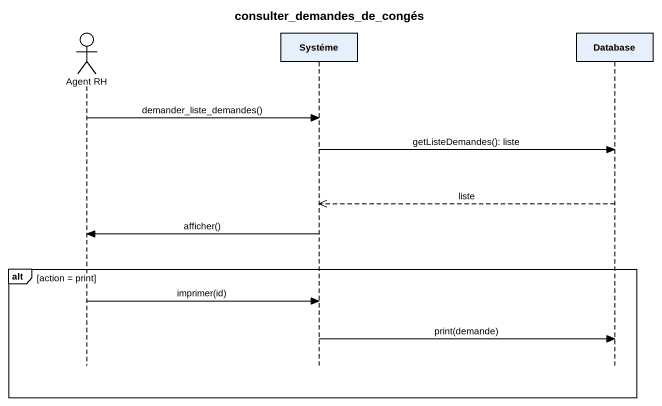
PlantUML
@startuml
title consulter_demandes_de_congés
hide footbox
actor "Agent RH" as Agent_RH
participant Systéme
participant "Database" as Database_

Agent_RH -> Systéme : demander_liste_demandes()
Systéme -> Database_ : getListeDemandes(): liste
Database_ -->> Systéme : liste
Systéme -> Agent_RH : afficher()
alt action = print
  Agent_RH -> Systéme : imprimer(id)
  Systéme -> Database_ : print(demande)
end
@enduml
